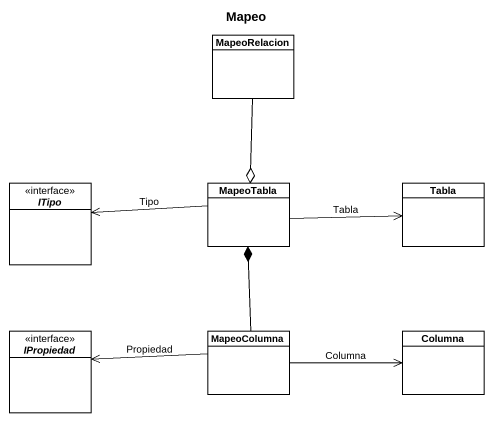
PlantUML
@startuml
title Mapeo
hide circle
hide empty members
class MapeoRelacion
interface ITipo
class MapeoTabla
class Tabla
interface IPropiedad
class MapeoColumna
class Columna
MapeoRelacion --o MapeoTabla
MapeoTabla -left-> ITipo : Tipo
MapeoTabla -right-> Tabla : Tabla
MapeoColumna -up-* MapeoTabla
MapeoColumna -left-> IPropiedad : Propiedad
MapeoColumna -right-> Columna : Columna
@enduml
